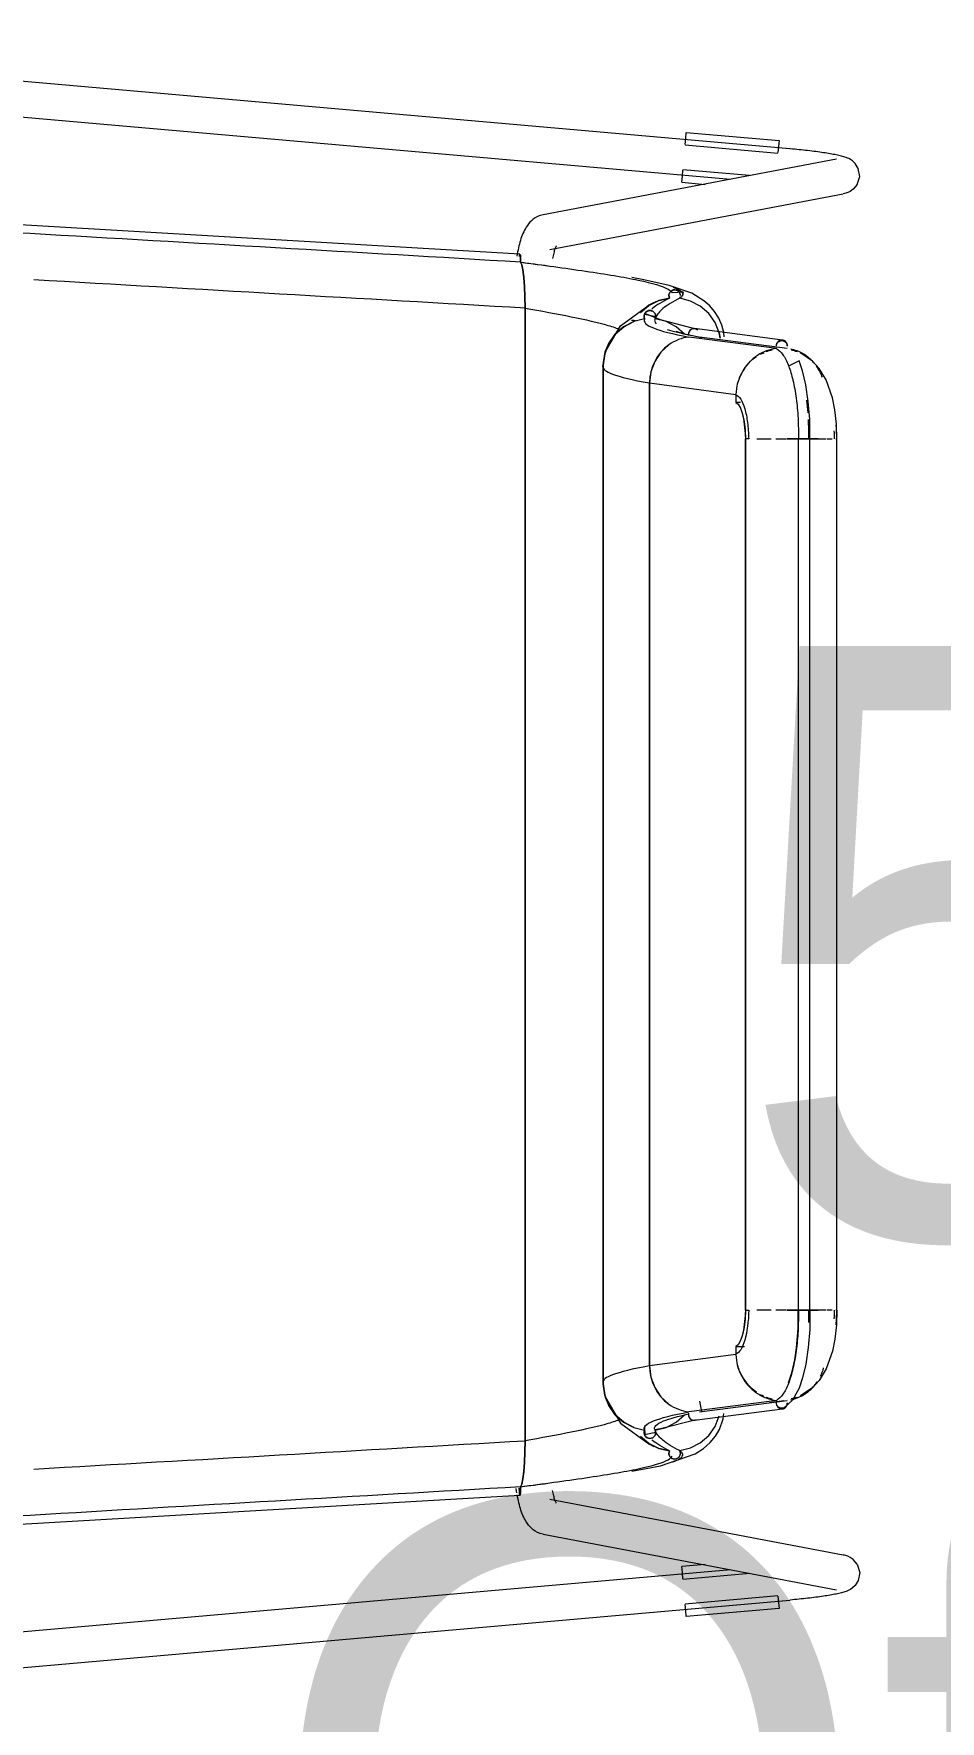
# Model space of a CAD drawing. Header units: millimetres. Extents: x 155927 to 326028, y -36033 to 97293.
# Drawn here: x 221151 to 221458, y 31597 to 32168 of the extents above; entities that cross this region are included whole.
import ezdxf

# ---------------------------------------------------------------- set-up
doc = ezdxf.new("R2010")
doc.units = ezdxf.units.MM
doc.header["$MEASUREMENT"] = 0
doc.layers.add('A-AREA-IDEN', color=7, linetype='CONTINUOUS', lineweight=9)
doc.layers.add('I-FURN', color=8, linetype='CONTINUOUS', lineweight=9)
doc.styles.add('Century Gothic', font='GOTHIC.TTF', dxfattribs={"height": 200})

msp = doc.modelspace()

# ---------------------------------------------------------------- linework, layer by layer
at = {"layer": 'I-FURN'}
for p, q in [((221407.26, 32129.09), (220963.94, 32168.03)), ((220962.89, 32156.08), (221387.24, 32118.8)), ((221372.06, 32132.62), (221372.24, 32134.66)), ((221372.24, 32134.66), (221403.65, 32131.9)), ((221371.87, 32130.43), (221403.28, 32127.67)), ((221371.88, 32130.55), (221372.06, 32132.62)), ((221403.47, 32129.86), (221403.29, 32127.79)), ((221403.65, 32131.9), (221403.47, 32129.86)), ((221407.42, 32129.07), (221407.26, 32129.09)), ((221408.17, 32129.01), (221407.42, 32129.07)), ((221408.92, 32128.94), (221408.17, 32129.01)), ((221409.67, 32128.86), (221408.92, 32128.94)), ((221410.41, 32128.79), (221409.67, 32128.86)), ((221411.15, 32128.71), (221410.41, 32128.79)), ((221411.89, 32128.64), (221411.15, 32128.71)), ((221412.61, 32128.56), (221411.89, 32128.64)), ((221413.33, 32128.47), (221412.61, 32128.56)), ((221414.04, 32128.39), (221413.33, 32128.47)), ((221414.74, 32128.31), (221414.04, 32128.39)), ((221415.43, 32128.22), (221414.74, 32128.31)), ((221416.1, 32128.13), (221415.43, 32128.22)), ((221416.76, 32128.05), (221416.1, 32128.13)), ((221417.41, 32127.96), (221416.76, 32128.05)), ((221418.05, 32127.87), (221417.41, 32127.96)), ((221418.67, 32127.78), (221418.05, 32127.87)), ((221419.27, 32127.69), (221418.67, 32127.78)), ((221419.86, 32127.59), (221419.27, 32127.69)), ((221420.42, 32127.5), (221419.86, 32127.59)), ((221420.98, 32127.41), (221420.42, 32127.5)), ((221421.51, 32127.32), (221420.98, 32127.41)), ((221422.02, 32127.22), (221421.51, 32127.32)), ((221423.11, 32125.61), (221323.82, 32106.79)), ((221370.94, 32119.79), (221371.12, 32121.86)), ((221393.61, 32120.01), (221371.13, 32121.98)), ((221422.52, 32127.13), (221422.02, 32127.22)), ((221423, 32127.03), (221422.52, 32127.13)), ((221423.46, 32126.93), (221423, 32127.03)), ((221423.9, 32126.84), (221423.46, 32126.93)), ((221424.33, 32126.74), (221423.9, 32126.84)), ((221424.74, 32126.63), (221424.33, 32126.74)), ((221425.14, 32126.52), (221424.74, 32126.63)), ((221425.54, 32126.41), (221425.14, 32126.52)), ((221425.93, 32126.28), (221425.54, 32126.41)), ((221426.34, 32126.14), (221425.93, 32126.28)), ((221426.77, 32125.97), (221426.34, 32126.14)), ((221427.24, 32125.76), (221426.77, 32125.97)), ((221427.8, 32125.45), (221427.24, 32125.76)), ((221428.5, 32124.98), (221427.8, 32125.45)), ((221429.41, 32124.12), (221428.5, 32124.98)), ((221430.45, 32122.47), (221429.41, 32124.12)), ((221430.94, 32119.71), (221430.45, 32122.47)), ((221370.76, 32117.75), (221370.94, 32119.79)), ((221370.76, 32117.75), (221378.65, 32117.06)), ((221430.1, 32116.96), (221428.78, 32115.38)), ((221430.1, 32116.96), (221430.94, 32119.71)), ((220984.06, 32112.89), (221315.97, 32093.6)), ((221326.05, 32095), (221425.34, 32113.82)), ((221425.76, 32113.91), (221425.34, 32113.82)), ((221426.28, 32114.04), (221425.76, 32113.91)), ((221426.9, 32114.25), (221426.28, 32114.04)), ((221427.7, 32114.63), (221426.9, 32114.25)), ((221428.78, 32115.38), (221427.7, 32114.63)), ((221319.86, 32104.74), (221319.34, 32104.22)), ((221320.46, 32105.25), (221319.86, 32104.74)), ((221321.15, 32105.73), (221320.46, 32105.25)), ((221321.94, 32106.17), (221321.15, 32105.73)), ((221322.83, 32106.54), (221321.94, 32106.17)), ((221323.82, 32106.79), (221322.83, 32106.54)), ((221316.54, 32099.28), (221316.33, 32098.69)), ((221316.76, 32099.86), (221316.54, 32099.28)), ((221316.99, 32100.43), (221316.76, 32099.86)), ((221317.24, 32100.99), (221316.99, 32100.43)), ((221317.52, 32101.55), (221317.24, 32100.99)), ((221317.81, 32102.08), (221317.52, 32101.55)), ((221318.13, 32102.62), (221317.81, 32102.08)), ((221318.49, 32103.16), (221318.13, 32102.62)), ((221318.89, 32103.69), (221318.49, 32103.16)), ((221319.34, 32104.22), (221318.89, 32103.69)), ((221315.06, 32093.5), (221314.95, 32092.79)), ((221315.19, 32094.19), (221315.06, 32093.5)), ((221315.32, 32094.87), (221315.19, 32094.19)), ((221315.47, 32095.54), (221315.32, 32094.87)), ((221315.62, 32096.2), (221315.47, 32095.54)), ((221315.78, 32096.84), (221315.62, 32096.2)), ((221315.95, 32097.47), (221315.78, 32096.84)), ((221315.79, 32092.69), (221315.83, 32093.07)), ((221315.83, 32093.06), (221315.79, 32092.68)), ((221315.83, 32093.07), (221315.87, 32093.36)), ((221315.87, 32093.35), (221315.83, 32093.06)), ((221315.97, 32093.6), (221315.92, 32093.54)), ((221315.92, 32093.54), (221315.97, 32093.6)), ((221316.14, 32098.09), (221315.95, 32097.47)), ((221316.08, 32093.34), (221316.12, 32093.04)), ((221316.12, 32093.04), (221316.08, 32093.33)), ((221316.12, 32093.04), (221316.15, 32092.65)), ((221316.33, 32098.69), (221316.14, 32098.09)), ((221327.28, 32093.37), (221327.18, 32092.92)), ((221327.39, 32093.79), (221327.28, 32093.37)), ((221327.5, 32094.19), (221327.39, 32093.79)), ((221327.61, 32094.55), (221327.5, 32094.19)), ((221327.71, 32094.89), (221327.61, 32094.55)), ((221327.82, 32095.19), (221327.71, 32094.89)), ((221327.92, 32095.46), (221327.82, 32095.19)), ((221328.02, 32095.69), (221327.92, 32095.46)), ((221328.1, 32095.89), (221328.02, 32095.69)), ((221328.18, 32096.04), (221328.1, 32095.89)), ((221328.22, 32096.13), (221328.18, 32096.04)), ((221328.27, 32096.2), (221328.22, 32096.13)), ((221328.28, 32096.22), (221328.27, 32096.2)), ((221316.15, 32092.65), (221316.12, 32093.04)), ((221316.18, 32092.2), (221316.15, 32092.65)), ((221316.15, 32092.65), (221316.18, 32092.2)), ((221316.16, 32090.73), (221316.18, 32091.21)), ((221316.18, 32091.21), (221316.16, 32090.74)), ((221316.16, 32090.74), (221316.56, 32089.83)), ((221316.56, 32089.83), (221316.16, 32090.73)), ((221316.18, 32091.7), (221316.18, 32092.2)), ((221316.18, 32092.2), (221316.18, 32091.71)), ((221316.18, 32091.71), (221316.18, 32091.21)), ((221316.18, 32091.21), (221316.18, 32091.7)), ((221316.56, 32089.83), (221316.93, 32088.1)), ((221316.93, 32088.09), (221316.56, 32089.83)), ((221316.93, 32088.09), (221317.24, 32085.62)), ((221317.24, 32085.59), (221316.93, 32088.09)), ((221327.08, 32092.45), (221326.98, 32091.96)), ((221327.18, 32092.92), (221327.08, 32092.45)), ((221317.24, 32085.59), (221317.48, 32082.54)), ((221317.48, 32082.49), (221317.24, 32085.59)), ((221317.48, 32082.49), (221317.63, 32079.02)), ((221317.63, 32078.95), (221317.48, 32082.49)), ((221357.95, 32084.76), (221353.89, 32085.49)), ((221366.47, 32082.87), (221357.95, 32084.76)), ((221374.1, 32080.2), (221366.47, 32082.87)), ((221317.63, 32078.96), (221317.69, 32075.26)), ((221317.69, 32075.19), (221317.63, 32078.95)), ((221350.02, 32069.18), (221359.56, 32076.16)), ((221359.63, 32076.12), (221356.8, 32073.71)), ((221356.8, 32073.71), (221359.63, 32076.1)), ((221359.56, 32076.16), (221361.31, 32077.05)), ((221362.96, 32077.76), (221359.63, 32076.12)), ((221359.64, 32076.1), (221362.96, 32077.75)), ((221362.96, 32077.75), (221366.57, 32078.54)), ((221366.57, 32078.54), (221362.96, 32077.76)), ((221366.39, 32079.51), (221366.48, 32080)), ((221366.48, 32080), (221366.39, 32079.51)), ((221366.42, 32079.01), (221366.39, 32079.51)), ((221366.39, 32079.51), (221366.42, 32079.01)), ((221366.57, 32078.54), (221366.42, 32079.01)), ((221366.42, 32079.01), (221366.57, 32078.54)), ((221366.69, 32080.46), (221366.48, 32080)), ((221366.48, 32080), (221366.69, 32080.45)), ((221366.69, 32080.45), (221367.01, 32080.83)), ((221367.01, 32080.83), (221366.69, 32080.46)), ((221367.01, 32080.83), (221367.41, 32081.12)), ((221367.41, 32081.12), (221367.01, 32080.83)), ((221367.87, 32081.31), (221367.41, 32081.12)), ((221367.41, 32081.12), (221367.87, 32081.3)), ((221371.3, 32080.56), (221367.45, 32080.37)), ((221367.87, 32081.3), (221368.36, 32081.36)), ((221368.36, 32081.36), (221367.87, 32081.31)), ((221368.36, 32081.36), (221368.84, 32081.29)), ((221368.84, 32081.29), (221368.36, 32081.36)), ((221368.84, 32081.29), (221369.29, 32081.09)), ((221369.3, 32081.1), (221368.84, 32081.29)), ((221369.29, 32081.09), (221369.69, 32080.79)), ((221369.69, 32080.8), (221369.3, 32081.1)), ((221370, 32080.41), (221369.69, 32080.8)), ((221369.69, 32080.79), (221369.99, 32080.4)), ((221369.99, 32080.4), (221370.19, 32079.95)), ((221370.19, 32079.95), (221370, 32080.41)), ((221370.22, 32078.96), (221370.06, 32078.49)), ((221370.06, 32078.49), (221370.22, 32078.96)), ((221373.69, 32077.58), (221370.06, 32078.49)), ((221370.19, 32079.95), (221370.26, 32079.46)), ((221370.27, 32079.46), (221370.19, 32079.95)), ((221370.98, 32079.4), (221371.3, 32080.56)), ((221377.01, 32075.84), (221373.69, 32077.58)), ((221378.21, 32077.69), (221374.1, 32080.2)), ((221380.18, 32075.95), (221378.21, 32077.69)), ((221381.86, 32073.98), (221380.18, 32075.95)), ((221317.69, 31691.79), (221317.69, 32075.19)), ((221317.69, 32075.19), (221317.69, 31691.79)), ((221354.47, 32070.64), (221351.07, 32068.88)), ((221351.08, 32068.88), (221354.47, 32070.63)), ((221358.18, 32071.53), (221354.47, 32070.64)), ((221358.06, 32072.99), (221357.98, 32072.5)), ((221357.98, 32072.49), (221358.07, 32072.98)), ((221357.98, 32072.5), (221358.02, 32072)), ((221358.02, 32072), (221357.98, 32072.49)), ((221358.19, 32071.53), (221358.02, 32072)), ((221358.02, 32072), (221358.18, 32071.53)), ((221358.27, 32073.44), (221358.06, 32072.99)), ((221358.07, 32072.98), (221358.27, 32073.44)), ((221361.97, 32072.21), (221358.08, 32073.04)), ((221363.54, 32071.17), (221358.21, 32073.34)), ((221358.27, 32073.44), (221358.58, 32073.82)), ((221358.58, 32073.82), (221358.27, 32073.44)), ((221358.98, 32074.12), (221358.58, 32073.82)), ((221358.58, 32073.82), (221358.99, 32074.11)), ((221359.45, 32074.31), (221358.98, 32074.12)), ((221358.99, 32074.11), (221359.45, 32074.3)), ((221359.45, 32074.3), (221359.94, 32074.37)), ((221359.94, 32074.37), (221359.45, 32074.31)), ((221359.94, 32074.37), (221360.43, 32074.3)), ((221360.43, 32074.31), (221359.94, 32074.37)), ((221360.89, 32074.12), (221360.43, 32074.31)), ((221360.43, 32074.3), (221360.89, 32074.11)), ((221361.29, 32073.82), (221360.89, 32074.12)), ((221360.89, 32074.11), (221361.29, 32073.82)), ((221361.29, 32073.82), (221361.6, 32073.44)), ((221361.61, 32073.44), (221361.29, 32073.82)), ((221361.6, 32073.44), (221361.81, 32072.98)), ((221361.81, 32072.99), (221361.61, 32073.44)), ((221361.85, 32072), (221361.69, 32071.53)), ((221361.69, 32071.53), (221361.85, 32072)), ((221365.4, 32070.64), (221361.69, 32071.53)), ((221361.89, 32072.5), (221361.81, 32072.99)), ((221361.81, 32072.98), (221361.89, 32072.49)), ((221361.85, 32072), (221361.89, 32072.5)), ((221361.89, 32072.49), (221361.85, 32072)), ((221375.15, 32068.2), (221363.54, 32071.17)), ((221368.8, 32068.88), (221365.4, 32070.64)), ((221379.84, 32073.36), (221377.01, 32075.84)), ((221382.01, 32070.28), (221379.84, 32073.36)), ((221383.24, 32071.78), (221381.86, 32073.98)), ((221383.41, 32066.77), (221382.01, 32070.28)), ((221384.26, 32069.41), (221383.24, 32071.78)), ((221344.91, 32060.53), (221350.02, 32069.18)), ((221348.2, 32066.38), (221346.03, 32063.24)), ((221346.04, 32063.24), (221348.21, 32066.37)), ((221351.07, 32068.88), (221348.2, 32066.38)), ((221348.21, 32066.37), (221351.08, 32068.88)), ((221368.77, 32067.38), (221371.2, 32066.62)), ((221371.67, 32066.38), (221368.8, 32068.88)), ((221371.2, 32066.62), (221377.5, 32065.24)), ((221373.05, 32066.85), (221372.97, 32066.36)), ((221372.97, 32066.36), (221373.01, 32065.86)), ((221373.25, 32067.3), (221373.05, 32066.85)), ((221402.87, 32061.55), (221373.17, 32065.39)), ((221373.55, 32067.68), (221373.25, 32067.3)), ((221373.93, 32067.98), (221373.55, 32067.68)), ((221374.37, 32068.17), (221373.93, 32067.98)), ((221374.84, 32068.23), (221374.37, 32068.17)), ((221375.31, 32068.17), (221374.84, 32068.23)), ((221404.85, 32064.36), (221375.07, 32068.22)), ((221375.75, 32067.98), (221375.31, 32068.17)), ((221376.14, 32067.69), (221375.75, 32067.98)), ((221406.41, 32061.52), (221376.72, 32065.37)), ((221383.4, 32066.76), (221383.78, 32065.02)), ((221383.78, 32065.02), (221383.41, 32066.77)), ((221384.92, 32066.91), (221384.26, 32069.41)), ((221385.07, 32065.49), (221384.92, 32066.91)), ((221344.04, 32055.34), (221344.84, 32060.38)), ((221344.19, 32055.88), (221344.67, 32059.67)), ((221344.67, 32059.67), (221344.19, 32055.88)), ((221344.67, 32059.67), (221346.04, 32063.24)), ((221346.03, 32063.24), (221344.67, 32059.67)), ((221344.84, 32060.38), (221346.21, 32063.55)), ((221363.66, 32060.27), (221361.58, 32057.16)), ((221366.4, 32062.76), (221363.66, 32060.27)), ((221402.88, 32061.98), (221400.44, 32062.3)), ((221411.04, 32059.88), (221410.84, 32059.98)), ((221414.94, 32057.2), (221411.04, 32059.88)), ((221344.04, 32055.34), (221344.04, 31750.54)), ((221344.19, 31711.09), (221344.19, 32055.88)), ((221344.19, 32055.88), (221344.19, 31711.09)), ((221360.27, 32053.61), (221359.79, 32049.84)), ((221361.58, 32057.16), (221360.28, 32053.65)), ((221410.43, 32057.34), (221406.89, 32055.58)), ((221411.6, 32053.89), (221410.43, 32057.34)), ((221412.7, 32049.2), (221411.6, 32053.89)), ((221417.23, 32054.73), (221414.94, 32057.2)), ((221419.62, 32050.85), (221417.23, 32054.73)), ((221359.79, 32049.84), (221389.07, 32045.98)), ((221359.79, 31717.13), (221359.79, 32049.84)), ((221359.79, 32049.84), (221359.79, 31717.13)), ((221413.54, 32043.57), (221412.7, 32049.2)), ((221421.75, 32044.8), (221419.62, 32050.85)), ((221389.07, 32045.98), (221389, 32043.27)), ((221390.66, 32043.27), (221389, 32043.27)), ((221389, 32043.27), (221389.86, 32042.63)), ((221389.86, 32042.63), (221390.65, 32041.28)), ((221414.03, 32037.45), (221413.54, 32043.57)), ((221422.54, 32040.76), (221421.75, 32044.8)), ((221390.65, 32041.28), (221391.32, 32039.29)), ((221391.32, 32039.29), (221391.83, 32036.8)), ((221391.83, 32036.8), (221392.15, 32033.95)), ((221414.12, 32030.91), (221414.03, 32037.45)), ((221423.05, 32035.94), (221422.54, 32040.76)), ((221423.16, 32030.91), (221423.05, 32035.94)), ((221392.15, 32033.95), (221392.26, 32030.91)), ((221392.26, 32030.91), (221392.26, 31736.06)), ((221392.32, 31736.06), (221392.32, 32030.91)), ((221396.17, 32030.91), (221401, 32030.91)), ((221398.67, 32030.91), (221398.58, 32030.91)), ((221402.62, 32030.91), (221406.18, 32030.91)), ((221406.37, 32030.91), (221410.19, 32030.91)), ((221410.19, 32030.91), (221406.38, 32030.91)), ((221410.16, 32030.91), (221410.16, 31736.06)), ((221410.27, 32030.91), (221414.12, 32030.91)), ((221410.49, 32030.91), (221410.27, 32030.91)), ((221410.82, 32030.91), (221410.49, 32030.91)), ((221411.24, 32030.91), (221410.82, 32030.91)), ((221411.72, 32030.91), (221411.24, 32030.91)), ((221412.21, 32030.91), (221411.72, 32030.91)), ((221412.71, 32030.91), (221412.21, 32030.91)), ((221413.16, 32030.91), (221412.71, 32030.91)), ((221413.55, 32030.91), (221413.16, 32030.91)), ((221413.85, 32030.91), (221413.55, 32030.91)), ((221414.05, 32030.91), (221413.85, 32030.91)), ((221416.9, 32030.91), (221413.88, 32030.91)), ((221413.88, 32030.91), (221416.89, 32030.91)), ((221414.12, 32030.91), (221414.05, 32030.91)), ((221414.12, 31736.06), (221414.12, 32030.91)), ((221417.06, 32030.91), (221419.64, 32030.91)), ((221419.91, 32030.91), (221421.67, 32030.91)), ((221422.86, 32030.91), (221423.14, 32030.91)), ((221423.16, 32030.91), (221422.99, 32030.91)), ((221423.16, 31736.06), (221423.16, 32030.91)), ((221344.04, 31750.54), (221344.04, 31711.63)), ((221392.26, 31736.06), (221392.15, 31733.02)), ((221400.99, 31736.06), (221396.17, 31736.06)), ((221398.58, 31736.06), (221398.67, 31736.06)), ((221406.18, 31736.06), (221402.62, 31736.06)), ((221410.19, 31736.06), (221406.37, 31736.06)), ((221406.38, 31736.06), (221410.19, 31736.06)), ((221410.08, 31729.83), (221410.16, 31736.06)), ((221414.12, 31736.06), (221410.16, 31736.06)), ((221410.17, 31736.06), (221410.27, 31736.06)), ((221410.27, 31736.06), (221410.49, 31736.06)), ((221410.49, 31736.06), (221410.82, 31736.06)), ((221410.82, 31736.06), (221411.24, 31736.06)), ((221411.24, 31736.06), (221411.72, 31736.06)), ((221411.72, 31736.06), (221412.21, 31736.06)), ((221412.21, 31736.06), (221412.71, 31736.06)), ((221412.71, 31736.06), (221413.16, 31736.06)), ((221413.16, 31736.06), (221413.55, 31736.06)), ((221413.55, 31736.06), (221413.85, 31736.06)), ((221413.85, 31736.06), (221414.05, 31736.06)), ((221413.88, 31736.06), (221416.9, 31736.06)), ((221416.89, 31736.06), (221413.88, 31736.06)), ((221414.12, 31736.06), (221414.03, 31729.52)), ((221414.05, 31736.06), (221414.12, 31736.06)), ((221419.64, 31736.06), (221417.06, 31736.06)), ((221421.67, 31736.06), (221419.91, 31736.06)), ((221423.14, 31736.06), (221422.86, 31736.06)), ((221422.99, 31736.06), (221423.16, 31736.06)), ((221423.16, 31736.06), (221423.05, 31731.03)), ((221391.32, 31727.68), (221390.65, 31725.7)), ((221391.83, 31730.17), (221391.32, 31727.68)), ((221392.15, 31733.02), (221391.83, 31730.17)), ((221409.55, 31723.27), (221410.08, 31729.83)), ((221414.03, 31729.52), (221413.54, 31723.4)), ((221423.05, 31731.03), (221422.54, 31726.21)), ((221389.86, 31724.34), (221389, 31723.71)), ((221389, 31723.71), (221392.01, 31723.71)), ((221389, 31723.71), (221389.07, 31720.99)), ((221390.65, 31725.7), (221389.86, 31724.34)), ((221408.96, 31719.26), (221409.55, 31723.27)), ((221413.54, 31723.4), (221412.7, 31717.78)), ((221421.75, 31722.17), (221419.62, 31716.12)), ((221422.54, 31726.21), (221421.75, 31722.17)), ((221389.07, 31720.99), (221359.79, 31717.13)), ((221359.79, 31717.13), (221360.27, 31713.36)), ((221407.99, 31714.83), (221408.96, 31719.26)), ((221412.7, 31717.78), (221411.6, 31713.08)), ((221419.62, 31716.12), (221417.23, 31712.24)), ((221344.04, 31711.63), (221344.84, 31706.59)), ((221344.67, 31707.3), (221344.19, 31711.09)), ((221344.19, 31711.09), (221344.67, 31707.3)), ((221360.27, 31713.36), (221361.58, 31709.81)), ((221406.89, 31711.39), (221407.99, 31714.83)), ((221411.6, 31713.08), (221410.43, 31709.63)), ((221417.23, 31712.24), (221414.94, 31709.77)), ((221346.04, 31703.74), (221344.67, 31707.3)), ((221344.67, 31707.3), (221346.03, 31703.73)), ((221344.84, 31706.59), (221346.21, 31703.42)), ((221344.91, 31706.44), (221350.02, 31697.79)), ((221361.58, 31709.81), (221363.66, 31706.7)), ((221363.66, 31706.7), (221366.4, 31704.21)), ((221402.87, 31705.43), (221373.17, 31701.58)), ((221376.72, 31701.6), (221406.41, 31705.45)), ((221377.5, 31701.73), (221376.81, 31705.22)), ((221405.22, 31705.29), (221400.44, 31704.68)), ((221408.25, 31705.51), (221405.35, 31702.96)), ((221410.43, 31709.63), (221408.25, 31705.51)), ((221411.04, 31707.09), (221410.84, 31706.99)), ((221414.94, 31709.77), (221411.04, 31707.09)), ((221346.03, 31703.73), (221348.2, 31700.6)), ((221348.21, 31700.6), (221346.04, 31703.74)), ((221348.2, 31700.6), (221351.07, 31698.09)), ((221351.08, 31698.09), (221348.21, 31700.6)), ((221368.8, 31698.09), (221371.67, 31700.6)), ((221373.01, 31701.11), (221372.97, 31700.61)), ((221372.97, 31700.61), (221373.05, 31700.12)), ((221373.05, 31700.12), (221373.25, 31699.67)), ((221373.25, 31699.67), (221373.55, 31699.29)), ((221373.55, 31699.29), (221373.93, 31698.99)), ((221373.93, 31698.99), (221374.37, 31698.81)), ((221375.07, 31698.75), (221404.85, 31702.61)), ((221375.31, 31698.8), (221375.75, 31698.99)), ((221382.01, 31696.69), (221383.41, 31700.21)), ((221383.45, 31695.62), (221384.75, 31699.22)), ((221384.75, 31699.22), (221384.98, 31700.99)), ((221350.02, 31697.79), (221359.56, 31690.81)), ((221351.07, 31698.09), (221354.47, 31696.33)), ((221354.47, 31696.34), (221351.08, 31698.09)), ((221354.47, 31696.33), (221358.18, 31695.44)), ((221359.64, 31690.87), (221356.8, 31693.26)), ((221356.8, 31693.26), (221359.63, 31690.86)), ((221357.98, 31694.48), (221358.02, 31694.97)), ((221358.02, 31694.97), (221357.98, 31694.47)), ((221358.07, 31693.99), (221357.98, 31694.48)), ((221357.98, 31694.47), (221358.06, 31693.98)), ((221358.02, 31694.97), (221358.19, 31695.44)), ((221358.18, 31695.44), (221358.02, 31694.97)), ((221358.06, 31693.98), (221358.27, 31693.53)), ((221358.27, 31693.54), (221358.07, 31693.99)), ((221358.08, 31693.93), (221361.97, 31694.76)), ((221358.17, 31696.51), (221358.21, 31693.63)), ((221358.58, 31693.15), (221358.27, 31693.54)), ((221358.27, 31693.53), (221358.58, 31693.15)), ((221361.6, 31693.54), (221361.29, 31693.15)), ((221361.29, 31693.15), (221361.61, 31693.53)), ((221361.81, 31693.99), (221361.6, 31693.54)), ((221361.61, 31693.53), (221361.81, 31693.98)), ((221363.54, 31695.8), (221361.67, 31695.47)), ((221361.69, 31695.44), (221365.4, 31696.33)), ((221361.69, 31695.44), (221361.85, 31694.97)), ((221361.85, 31694.97), (221361.69, 31695.44)), ((221361.89, 31694.48), (221361.81, 31693.99)), ((221361.81, 31693.98), (221361.89, 31694.47)), ((221361.85, 31694.97), (221361.89, 31694.48)), ((221361.89, 31694.47), (221361.85, 31694.97)), ((221375.15, 31698.77), (221363.54, 31695.8)), ((221365.4, 31696.33), (221368.8, 31698.09)), ((221374.37, 31698.81), (221374.84, 31698.74)), ((221374.84, 31698.74), (221375.31, 31698.8)), ((221377.01, 31691.13), (221379.84, 31693.61)), ((221379.84, 31693.61), (221382.01, 31696.69)), ((221380.33, 31691.18), (221382.11, 31693.34)), ((221382.11, 31693.34), (221383.45, 31695.62)), ((221317.48, 31684.48), (221317.63, 31688.02)), ((221317.63, 31687.95), (221317.48, 31684.48)), ((221317.63, 31688.02), (221317.69, 31691.79)), ((221317.69, 31691.71), (221317.63, 31688.02)), ((221358.99, 31692.86), (221358.58, 31693.15)), ((221358.58, 31693.15), (221358.98, 31692.85)), ((221358.98, 31692.85), (221359.45, 31692.67)), ((221359.45, 31692.67), (221358.99, 31692.86)), ((221359.94, 31692.6), (221359.45, 31692.67)), ((221359.45, 31692.67), (221359.94, 31692.6)), ((221359.56, 31690.81), (221361.31, 31689.92)), ((221359.63, 31690.86), (221362.96, 31689.22)), ((221362.96, 31689.22), (221359.64, 31690.87)), ((221360.43, 31692.67), (221359.94, 31692.6)), ((221359.94, 31692.6), (221360.43, 31692.67)), ((221360.89, 31692.86), (221360.43, 31692.67)), ((221360.43, 31692.67), (221360.89, 31692.85)), ((221361.29, 31693.15), (221360.89, 31692.86)), ((221360.89, 31692.85), (221361.29, 31693.15)), ((221366.57, 31688.43), (221362.96, 31689.22)), ((221362.96, 31689.22), (221366.57, 31688.43)), ((221366.39, 31687.46), (221366.42, 31687.96)), ((221366.42, 31687.96), (221366.39, 31687.46)), ((221366.42, 31687.96), (221366.57, 31688.43)), ((221366.57, 31688.43), (221366.42, 31687.96)), ((221370.06, 31688.48), (221373.69, 31689.39)), ((221370.06, 31688.48), (221370.22, 31688.01)), ((221370.22, 31688.01), (221370.06, 31688.48)), ((221370.22, 31688.01), (221370.26, 31687.52)), ((221370.27, 31687.51), (221370.22, 31688.01)), ((221373.69, 31689.39), (221377.01, 31691.13)), ((221375.26, 31687.37), (221378.09, 31689.18)), ((221378.09, 31689.18), (221380.33, 31691.18)), ((221317.24, 31681.38), (221317.48, 31684.48)), ((221317.48, 31684.43), (221317.24, 31681.38)), ((221353.89, 31681.48), (221363.55, 31683.38)), ((221363.55, 31683.38), (221375.26, 31687.37)), ((221366.48, 31686.97), (221366.39, 31687.46)), ((221366.39, 31687.46), (221366.48, 31686.97)), ((221366.69, 31686.52), (221366.48, 31686.97)), ((221366.48, 31686.97), (221366.69, 31686.52)), ((221367.01, 31686.14), (221366.69, 31686.52)), ((221366.69, 31686.52), (221367.01, 31686.14)), ((221367.41, 31685.85), (221367.01, 31686.14)), ((221367.01, 31686.14), (221367.41, 31685.85)), ((221367.87, 31685.67), (221367.41, 31685.85)), ((221367.41, 31685.85), (221367.87, 31685.67)), ((221368.36, 31685.61), (221367.87, 31685.67)), ((221367.87, 31685.67), (221368.36, 31685.61)), ((221368.84, 31685.68), (221368.36, 31685.61)), ((221368.36, 31685.61), (221368.84, 31685.68)), ((221369.29, 31685.88), (221368.84, 31685.68)), ((221368.84, 31685.68), (221369.3, 31685.88)), ((221369.69, 31686.18), (221369.29, 31685.88)), ((221369.3, 31685.88), (221369.69, 31686.18)), ((221369.99, 31686.57), (221369.69, 31686.18)), ((221369.69, 31686.18), (221370, 31686.56)), ((221370.19, 31687.02), (221369.99, 31686.57)), ((221370, 31686.56), (221370.19, 31687.02)), ((221370.26, 31687.52), (221370.19, 31687.02)), ((221370.19, 31687.02), (221370.27, 31687.51)), ((221316.56, 31677.14), (221316.16, 31676.23)), ((221316.16, 31676.24), (221316.56, 31677.14)), ((221316.18, 31675.77), (221316.16, 31676.24)), ((221316.16, 31676.23), (221316.18, 31675.76)), ((221316.56, 31677.14), (221316.93, 31678.89)), ((221316.93, 31678.88), (221316.56, 31677.14)), ((221316.93, 31678.89), (221317.24, 31681.38)), ((221317.24, 31681.35), (221316.93, 31678.88)), ((220984.06, 31654.08), (221315.97, 31673.37)), ((221314.84, 31674.89), (221314.74, 31675.62)), ((221314.95, 31674.18), (221314.84, 31674.89)), ((221315.19, 31672.78), (221315.06, 31673.47)), ((221315.32, 31672.1), (221315.19, 31672.78)), ((221315.47, 31671.43), (221315.32, 31672.1)), ((221315.62, 31670.78), (221315.47, 31671.43)), ((221315.78, 31670.13), (221315.62, 31670.78)), ((221315.76, 31675.73), (221315.76, 31675.23)), ((221315.76, 31675.23), (221315.76, 31675.72)), ((221315.76, 31675.23), (221315.77, 31674.74)), ((221315.77, 31674.73), (221315.76, 31675.23)), ((221315.77, 31674.74), (221315.79, 31674.29)), ((221315.79, 31674.28), (221315.77, 31674.73)), ((221315.79, 31674.29), (221315.83, 31673.91)), ((221315.83, 31673.9), (221315.79, 31674.28)), ((221315.83, 31673.91), (221315.87, 31673.62)), ((221315.87, 31673.61), (221315.83, 31673.9)), ((221315.87, 31673.62), (221315.92, 31673.43)), ((221315.92, 31673.43), (221315.87, 31673.61)), ((221315.92, 31673.43), (221315.97, 31673.37)), ((221315.97, 31673.37), (221315.92, 31673.43)), ((221315.97, 31673.37), (221316.03, 31673.44)), ((221316.03, 31673.44), (221315.97, 31673.37)), ((221316.03, 31673.44), (221316.08, 31673.64)), ((221316.08, 31673.63), (221316.03, 31673.44)), ((221316.08, 31673.64), (221316.12, 31673.93)), ((221316.12, 31673.93), (221316.08, 31673.63)), ((221316.12, 31673.93), (221316.15, 31674.32)), ((221316.15, 31674.32), (221316.12, 31673.93)), ((221316.15, 31674.32), (221316.18, 31674.78)), ((221316.18, 31674.77), (221316.15, 31674.32)), ((221316.18, 31675.27), (221316.18, 31675.77)), ((221316.18, 31675.76), (221316.18, 31675.27)), ((221316.18, 31674.78), (221316.18, 31675.27)), ((221316.18, 31675.27), (221316.18, 31674.77)), ((221425.34, 31653.15), (221326.05, 31671.97)), ((221327.08, 31674.52), (221326.98, 31675.01)), ((221327.18, 31674.05), (221327.08, 31674.52)), ((221327.28, 31673.6), (221327.18, 31674.05)), ((221327.39, 31673.18), (221327.28, 31673.6)), ((221327.5, 31672.79), (221327.39, 31673.18)), ((221327.61, 31672.42), (221327.5, 31672.79)), ((221327.71, 31672.08), (221327.61, 31672.42)), ((221327.82, 31671.78), (221327.71, 31672.08)), ((221327.92, 31671.51), (221327.82, 31671.78)), ((221328.02, 31671.28), (221327.92, 31671.51)), ((221328.1, 31671.09), (221328.02, 31671.28)), ((221328.18, 31670.93), (221328.1, 31671.09)), ((221328.22, 31670.85), (221328.18, 31670.93)), ((221328.27, 31670.77), (221328.22, 31670.85)), ((221328.28, 31670.75), (221328.27, 31670.77)), ((221315.95, 31669.5), (221315.78, 31670.13)), ((221316.14, 31668.89), (221315.95, 31669.5)), ((221316.33, 31668.28), (221316.14, 31668.89)), ((221316.54, 31667.69), (221316.33, 31668.28)), ((221316.76, 31667.11), (221316.54, 31667.69)), ((221316.99, 31666.54), (221316.76, 31667.11)), ((221317.24, 31665.98), (221316.99, 31666.54)), ((221317.52, 31665.42), (221317.24, 31665.98)), ((221317.81, 31664.89), (221317.52, 31665.42)), ((221318.13, 31664.35), (221317.81, 31664.89)), ((221318.49, 31663.81), (221318.13, 31664.35)), ((221318.89, 31663.28), (221318.49, 31663.81)), ((221319.34, 31662.75), (221318.89, 31663.28)), ((221319.86, 31662.23), (221319.34, 31662.75)), ((221320.46, 31661.72), (221319.86, 31662.23)), ((221321.15, 31661.24), (221320.46, 31661.72)), ((221321.94, 31660.8), (221321.15, 31661.24)), ((221322.83, 31660.44), (221321.94, 31660.8)), ((221323.82, 31660.18), (221322.83, 31660.44)), ((221323.82, 31660.18), (221423.11, 31641.36)), ((221387.39, 31648.18), (220962.89, 31610.89)), ((221378.65, 31649.91), (221370.76, 31649.22)), ((221370.94, 31647.18), (221370.76, 31649.22)), ((221425.76, 31653.07), (221425.34, 31653.15)), ((221426.28, 31652.93), (221425.76, 31653.07)), ((221426.9, 31652.72), (221426.28, 31652.93)), ((221427.7, 31652.34), (221426.9, 31652.72)), ((221428.78, 31651.59), (221427.7, 31652.34)), ((221430.1, 31650.02), (221428.78, 31651.59)), ((221430.1, 31650.02), (221430.94, 31647.27)), ((221371.12, 31645.11), (221370.94, 31647.18)), ((221371.13, 31644.99), (221393.73, 31646.97)), ((221428.5, 31642), (221427.8, 31641.52)), ((221429.41, 31642.85), (221428.5, 31642)), ((221430.45, 31644.5), (221429.41, 31642.85)), ((221430.94, 31647.27), (221430.45, 31644.5)), ((220963.94, 31598.94), (221407.26, 31637.88)), ((221403.28, 31639.3), (221371.87, 31636.54)), ((221372.06, 31634.35), (221371.88, 31636.42)), ((221403.29, 31639.18), (221403.47, 31637.11)), ((221403.47, 31637.11), (221403.65, 31635.07)), ((221407.42, 31637.9), (221407.26, 31637.88)), ((221408.17, 31637.97), (221407.42, 31637.9)), ((221408.92, 31638.04), (221408.17, 31637.97)), ((221409.67, 31638.11), (221408.92, 31638.04)), ((221410.41, 31638.18), (221409.67, 31638.11)), ((221411.15, 31638.26), (221410.41, 31638.18)), ((221411.89, 31638.34), (221411.15, 31638.26)), ((221412.61, 31638.42), (221411.89, 31638.34)), ((221413.33, 31638.5), (221412.61, 31638.42)), ((221414.04, 31638.58), (221413.33, 31638.5)), ((221414.74, 31638.66), (221414.04, 31638.58)), ((221415.43, 31638.75), (221414.74, 31638.66)), ((221416.1, 31638.84), (221415.43, 31638.75)), ((221416.76, 31638.92), (221416.1, 31638.84)), ((221417.41, 31639.01), (221416.76, 31638.92)), ((221418.05, 31639.1), (221417.41, 31639.01)), ((221418.67, 31639.19), (221418.05, 31639.1)), ((221419.27, 31639.29), (221418.67, 31639.19)), ((221419.86, 31639.38), (221419.27, 31639.29)), ((221420.42, 31639.47), (221419.86, 31639.38)), ((221420.98, 31639.56), (221420.42, 31639.47)), ((221421.51, 31639.66), (221420.98, 31639.56)), ((221422.02, 31639.75), (221421.51, 31639.66)), ((221422.52, 31639.84), (221422.02, 31639.75)), ((221423, 31639.94), (221422.52, 31639.84)), ((221423.46, 31640.04), (221423, 31639.94)), ((221423.9, 31640.14), (221423.46, 31640.04)), ((221424.33, 31640.24), (221423.9, 31640.14)), ((221424.74, 31640.34), (221424.33, 31640.24)), ((221425.14, 31640.45), (221424.74, 31640.34)), ((221425.54, 31640.56), (221425.14, 31640.45)), ((221425.93, 31640.69), (221425.54, 31640.56)), ((221426.34, 31640.83), (221425.93, 31640.69)), ((221426.77, 31641), (221426.34, 31640.83)), ((221427.24, 31641.21), (221426.77, 31641)), ((221427.8, 31641.52), (221427.24, 31641.21)), ((221372.24, 31632.31), (221372.06, 31634.35)), ((221403.65, 31635.07), (221372.24, 31632.31))]:
    msp.add_line(p, q, dxfattribs=at)
for centre, major_axis, ratio, start_param, end_param in [((221374.86, 32049.71), (0, -15.78), 0.955139, 3.495799, 3.737346), ((221374.86, 32049.71), (0, -15.78), 0.955139, 3.254129, 3.495629), ((221374.84, 32066.27), (0, -1.96), 0.955139, 2.379629, 4.923331), ((221374.86, 32049.71), (0, -15.78), 0.955139, 3.737469, 4.704147), ((221407.41, 32030.91), (15.75, 0), 0.000004, 2.669107, 2.851347), ((221418.88, 32030.91), (0, 12.4), 0.287441, 4.712389, 4.932602), ((221407.41, 31736.06), (15.75, 0), 0.000004, 3.431839, 3.614078), ((221418.88, 31736.06), (0, -12.4), 0.287441, 1.332781, 1.570796), ((221374.86, 31717.26), (0, -15.78), 0.955139, 4.720632, 5.68731), ((221374.86, 31717.26), (0, -15.78), 0.955139, 5.687432, 5.928979), ((221374.86, 31717.26), (0, -15.78), 0.955139, 5.929149, 6.170649), ((221374.84, 31700.7), (0, -1.96), 0.955139, 4.501447, 6.790779)]:
    msp.add_ellipse(centre, major_axis=major_axis, ratio=ratio, start_param=start_param, end_param=end_param, dxfattribs=at)
for points in [[(221316.16, 32090.74), (221260.92, 32093.96), (221150.33, 32100.4), (221039.57, 32106.84), (220984.16, 32110.06)], [(221316.17, 32090.72), (221319.3, 32090.33), (221322.46, 32089.93), (221325.57, 32089.53)], [(221151.45, 32084.85), (221206.91, 32081.66), (221262.33, 32078.46), (221317.69, 32075.26)], [(221353.72, 32071.14), (221354.19, 32071.08), (221354.66, 32071.03), (221355.12, 32070.97)], [(221358.19, 32071.53), (221357.64, 32070.5), (221359.6, 32068.46), (221367.66, 32066.41), (221373.17, 32065.39)], [(221361.69, 32071.53), (221361.4, 32070.98), (221361.54, 32070.44), (221362.11, 32069.89)], [(221365.84, 32067.99), (221367.74, 32067.33), (221370.54, 32066.68), (221373.59, 32066.02)], [(221402.87, 32061.55), (221401.63, 32061.4), (221399.25, 32060.82), (221395.91, 32059.05), (221393.07, 32056.52), (221390.88, 32053.38), (221389.47, 32049.78), (221389.11, 32047.28), (221389.07, 32045.98)], [(221397.36, 32059.56), (221397.75, 32059.78), (221398.16, 32059.95), (221398.58, 32060.09)], [(221399.28, 32060.46), (221399.96, 32060.72), (221400.65, 32060.88), (221401.36, 32061.03)], [(221402.86, 32061.34), (221403.59, 32060.99), (221404.99, 32059.68), (221406.26, 32057.21), (221406.83, 32055.75)], [(221407.74, 32061.08), (221408.42, 32060.92), (221409.1, 32060.72), (221409.76, 32060.47)], [(221344.19, 32055.88), (221344.09, 32055.7), (221344.04, 32055.52), (221344.04, 32055.34)], [(221389.62, 32049.51), (221389.95, 32050.75), (221390.44, 32051.91), (221391.01, 32053.07)], [(221391.36, 32053.69), (221392.53, 32055.68), (221394.04, 32057.66), (221395.99, 32058.71)], [(221389.08, 32045.73), (221389.64, 32045.61), (221390.74, 32044.66), (221392.13, 32041.34), (221393.09, 32036.54), (221393.35, 32032.81), (221393.38, 32030.91)], [(221412.91, 32044.06), (221413.09, 32042.65), (221413.26, 32041.2), (221413.37, 32039.73)], [(221392.31, 32031.75), (221392.25, 32034.53), (221391.89, 32037.07), (221391.37, 32039.29)], [(221413.48, 32037.51), (221413.59, 32035.33), (221413.63, 32033.13), (221413.59, 32030.91)], [(221422.88, 32035.51), (221423.01, 32034.04), (221423.07, 32032.49), (221423.07, 32030.91)], [(221393.38, 31736.06), (221393.33, 31732.27), (221392.36, 31724.88), (221390.19, 31721.49), (221389.08, 31721.24)], [(221391.37, 31727.68), (221391.92, 31729.73), (221392.2, 31732.45), (221392.29, 31735.22)], [(221410.19, 31736.06), (221410.23, 31733.71), (221410.16, 31729.06), (221409.53, 31722.2), (221408.42, 31716.06), (221406.89, 31710.99), (221404.99, 31707.29), (221403.59, 31705.98), (221402.86, 31705.63)], [(221413.59, 31736.06), (221413.61, 31734.63), (221413.61, 31733.21), (221413.57, 31731.8)], [(221423.07, 31736.06), (221423.07, 31734.35), (221423, 31732.67), (221422.85, 31731.09)], [(221389.07, 31720.99), (221389.11, 31719.7), (221389.47, 31717.19), (221390.88, 31713.59), (221393.07, 31710.45), (221395.91, 31707.92), (221399.25, 31706.15), (221401.63, 31705.57), (221402.87, 31705.43)], [(221417.68, 31713.67), (221418.11, 31714.56), (221418.51, 31715.49), (221418.75, 31716.45)], [(221344.04, 31711.63), (221344.04, 31711.45), (221344.09, 31711.27), (221344.19, 31711.09)], [(221398.56, 31706.81), (221398.15, 31706.99), (221397.75, 31707.19), (221397.35, 31707.41)], [(221401.35, 31705.89), (221400.65, 31706.05), (221399.95, 31706.25), (221399.27, 31706.51)], [(221402.69, 31704.67), (221402.67, 31704.83), (221402.67, 31705), (221402.71, 31705.16)], [(221409.75, 31706.51), (221409.12, 31706.27), (221408.47, 31706.11), (221407.81, 31705.97)], [(221358.19, 31695.44), (221357.64, 31696.47), (221359.6, 31698.51), (221367.66, 31700.56), (221373.17, 31701.58)], [(221317.69, 31691.71), (221262.33, 31688.51), (221206.91, 31685.32), (221151.45, 31682.12)], [(221316.16, 31676.23), (221260.92, 31673.01), (221150.33, 31666.57), (221039.57, 31660.14), (220984.16, 31656.92)], [(221316.17, 31676.25), (221319.23, 31676.64), (221322.33, 31677.03), (221325.38, 31677.41)]]:
    msp.add_open_spline(points, degree=3, dxfattribs=at)
for points, knots in [([(221316.16, 32090.73), (221323.71, 32089.72), (221338.92, 32087.69), (221357.36, 32084.64), (221365.66, 32082.2), (221367.26, 32080.77), (221367.45, 32080.37)], [0, 0, 0, 0, 0.25, 0.5, 0.75, 0.8499411, 0.8499411, 0.8499411, 0.8499411]), ([(221367.85, 32082.26), (221368.48, 32082.03), (221371.39, 32080.77), (221371.61, 32079.51), (221370.06, 32078.49)], [0.6929173, 0.6929173, 0.6929173, 0.6929173, 0.75, 1, 1, 1, 1]), ([(221366.57, 32078.54), (221364.16, 32077.37), (221362.13, 32076.12), (221360.67, 32074.88), (221360.58, 32074.8)], [0, 0, 0, 0, 0.5, 0.5335264, 0.5335264, 0.5335264, 0.5335264]), ([(221370.06, 32078.49), (221367.66, 32077.33), (221364.23, 32075.23), (221362.44, 32073.14), (221361.97, 32072.21)], [0, 0, 0, 0, 0.5, 0.9025383, 0.9025383, 0.9025383, 0.9025383]), ([(221317.69, 32075.19), (221323.08, 32074.21), (221333.86, 32072.27), (221344.57, 32069.83), (221348.82, 32068.37), (221349.96, 32067.89)], [0, 0, 0, 0, 0.25, 0.5, 0.625, 0.625, 0.625, 0.625]), ([(221406.45, 32062.4), (221406.46, 32062.54), (221406.44, 32062.76), (221406.37, 32063.06), (221406.27, 32063.32), (221406.09, 32063.64), (221405.8, 32063.96), (221405.44, 32064.19), (221405.09, 32064.33), (221404.78, 32064.38), (221404.51, 32064.38), (221404.24, 32064.35), (221403.99, 32064.27), (221403.74, 32064.16), (221403.43, 32063.97), (221403.11, 32063.65), (221402.87, 32063.25), (221402.75, 32062.89), (221402.71, 32062.63), (221402.69, 32062.47), (221402.68, 32062.4)], [0.1111111, 0.1111111, 0.1111111, 0.1111111, 0.1666667, 0.1944444, 0.2222222, 0.2777778, 0.3333333, 0.3888889, 0.4444444, 0.4791667, 0.5138889, 0.5486111, 0.5833333, 0.6180556, 0.6527778, 0.7222222, 0.7916667, 0.8263889, 0.8611111, 0.8888889, 0.8888889, 0.8888889, 0.8888889]), ([(221402.78, 32062.8), (221402.82, 32062.91), (221402.91, 32063.15), (221403.19, 32063.56), (221403.74, 32064.01), (221404.61, 32064.27), (221405.39, 32064.04), (221405.9, 32063.64), (221406.2, 32063.26), (221406.39, 32062.8), (221406.43, 32062.47), (221406.44, 32062.31)], [-0.8125, -0.8125, -0.8125, -0.8125, -0.765625, -0.71875, -0.625, -0.5, -0.375, -0.3125, -0.25, -0.1875, -0.125, -0.125, -0.125, -0.125]), ([(221415.67, 32056.42), (221414.88, 32057.36), (221413.06, 32059.04), (221410.24, 32060.63), (221408.33, 32061.1), (221407.59, 32061.26)], [0.5, 0.5, 0.5, 0.5, 0.6666667, 0.8333333, 0.9365189, 0.9365189, 0.9365189, 0.9365189]), ([(221344.04, 32055.34), (221344.04, 32054.51), (221346.42, 32052.68), (221354.06, 32050.85), (221359.79, 32049.84)], [0.0892847, 0.0892847, 0.0892847, 0.0892847, 0.5, 1, 1, 1, 1]), ([(221406.89, 32055.58), (221407.44, 32054.16), (221408.43, 32050.83), (221409.53, 32044.77), (221410.16, 32037.91), (221410.23, 32033.26), (221410.19, 32030.91)], [0.3397465, 0.3397465, 0.3397465, 0.3397465, 0.5, 0.6666667, 0.8333333, 0.9999948, 0.9999948, 0.9999948, 0.9999948]), ([(221418.32, 32051.78), (221418.13, 32052.3), (221417.56, 32053.64), (221416.82, 32054.9), (221416.29, 32055.62)], [0.260519, 0.260519, 0.260519, 0.260519, 0.3333333, 0.4544474, 0.4544474, 0.4544474, 0.4544474]), ([(221359.79, 31717.13), (221354.06, 31716.12), (221346.42, 31714.29), (221344.04, 31712.46), (221344.04, 31711.63)], [0, 0, 0, 0, 0.5, 0.9107154, 0.9107154, 0.9107154, 0.9107154]), ([(221395.99, 31708.26), (221393.94, 31709.69), (221391.43, 31712.64), (221389.86, 31716.21), (221389.62, 31717.46)], [-0.6666667, -0.6666667, -0.6666667, -0.6666667, -0.3333333, -0.1666667, -0.1666667, -0.1666667, -0.1666667]), ([(221407.52, 31705.64), (221408.29, 31705.8), (221410.2, 31706.36), (221413.06, 31707.92), (221415.24, 31709.93), (221416.25, 31711.31), (221416.52, 31711.71)], [0.0592823, 0.0592823, 0.0592823, 0.0592823, 0.1666667, 0.3333333, 0.5, 0.565028, 0.565028, 0.565028, 0.565028]), ([(221402.87, 31705.43), (221402.81, 31705.28), (221402.74, 31705.07), (221402.69, 31704.79), (221402.68, 31704.5), (221402.72, 31704.21), (221402.8, 31703.92), (221402.91, 31703.65), (221403.11, 31703.33), (221403.42, 31703.01), (221403.79, 31702.78), (221404.14, 31702.64), (221404.46, 31702.59), (221404.73, 31702.59), (221404.99, 31702.62), (221405.24, 31702.7), (221405.49, 31702.81), (221405.79, 31703), (221406.1, 31703.33), (221406.31, 31703.72), (221406.41, 31704.08), (221406.45, 31704.34), (221406.45, 31704.5), (221406.45, 31704.57)], [0, 0, 0, 0, 0.0555556, 0.0833333, 0.1111111, 0.1666667, 0.1944444, 0.2222222, 0.2777778, 0.3333333, 0.3888889, 0.4444444, 0.4791667, 0.5138889, 0.5486111, 0.5833333, 0.6180556, 0.6527778, 0.7222222, 0.7916667, 0.8263889, 0.8611111, 0.8888889, 0.8888889, 0.8888889, 0.8888889]), ([(221406.44, 31704.67), (221406.43, 31704.5), (221406.39, 31704.21), (221406.25, 31703.83), (221405.99, 31703.41), (221405.47, 31702.96), (221404.61, 31702.7), (221403.82, 31702.93), (221403.29, 31703.33), (221402.97, 31703.71), (221402.83, 31704.02), (221402.78, 31704.18)], [-0.875, -0.875, -0.875, -0.875, -0.8125, -0.765625, -0.71875, -0.625, -0.5, -0.375, -0.3125, -0.25, -0.1875, -0.1875, -0.1875, -0.1875]), ([(221349.96, 31699.08), (221348.82, 31698.6), (221344.57, 31697.14), (221333.86, 31694.71), (221323.08, 31692.76), (221317.69, 31691.79)], [0.375, 0.375, 0.375, 0.375, 0.5, 0.75, 1, 1, 1, 1]), ([(221361.69, 31695.44), (221361.14, 31696.47), (221362.87, 31698.28), (221369.36, 31700.1), (221373.07, 31700.89)], [0, 0, 0, 0, 0.5, 0.8877852, 0.8877852, 0.8877852, 0.8877852]), ([(221370.06, 31688.48), (221367.66, 31689.64), (221364.23, 31691.74), (221362.44, 31693.83), (221361.97, 31694.76)], [0, 0, 0, 0, 0.5, 0.9025379, 0.9025379, 0.9025379, 0.9025379]), ([(221366.57, 31688.43), (221364.16, 31689.6), (221362.13, 31690.85), (221360.67, 31692.09), (221360.58, 31692.17)], [0, 0, 0, 0, 0.5, 0.5335267, 0.5335267, 0.5335267, 0.5335267]), ([(221367.64, 31684.63), (221368.36, 31684.89), (221371.38, 31686.18), (221371.61, 31687.46), (221370.06, 31688.48)], [0.6866019, 0.6866019, 0.6866019, 0.6866019, 0.75, 1, 1, 1, 1]), ([(221316.16, 31676.24), (221323.71, 31677.25), (221338.92, 31679.29), (221357.36, 31682.33), (221365.66, 31684.77), (221367.26, 31686.2), (221367.45, 31686.6)], [0, 0, 0, 0, 0.25, 0.5, 0.75, 0.8499412, 0.8499412, 0.8499412, 0.8499412])]:
    msp.add_open_spline(points, degree=3, knots=knots, dxfattribs=at)

# ---------------------------------------------------------------- texts
at = {"layer": 'A-AREA-IDEN', "style": 'Century Gothic'}
for s, p in [('5.23', (221388.35, 31760.79)), ('Office', (221228.63, 31471.8))]:
    msp.add_text(s, height=200, dxfattribs=at).set_placement(p)

doc.saveas('drawing.dxf')
